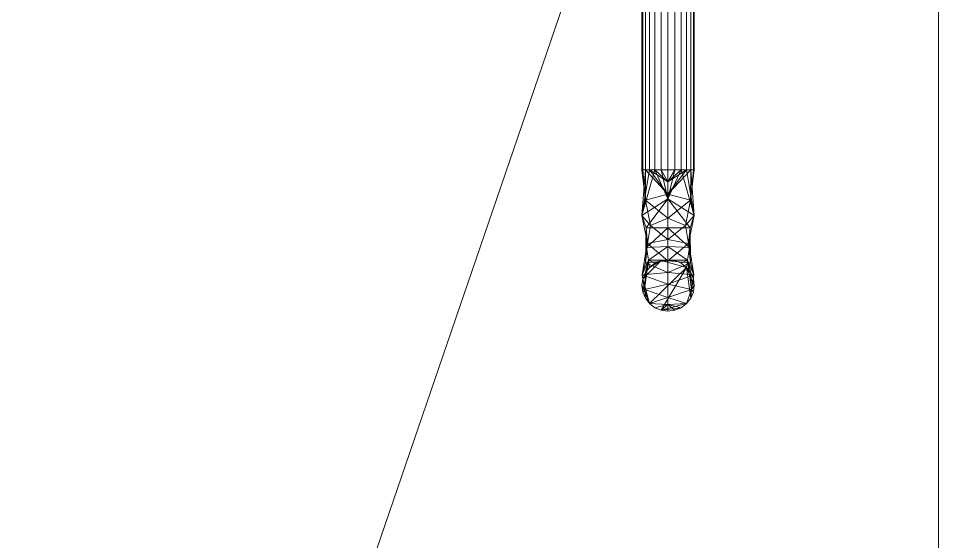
# Model space of a CAD drawing. Header units: millimetres. Extents: x -1743 to -800, y -1640 to -150.
# Drawn here: x -1009.6 to -870.3, y -751.7 to -672.5 of the extents above; entities that cross this region are included whole.
import ezdxf

# ---------------------------------------------------------------- set-up
doc = ezdxf.new("R2010")
doc.units = ezdxf.units.MM
doc.layers.add('A-FLOR', color=192, linetype='Continuous', lineweight=9)
doc.layers.add('I-FURN', color=30, linetype='Continuous', lineweight=9)

# ---------------------------------------------------------------- blocks, each defined once
blk = doc.blocks.new('Inspirone Wall Mounted Paper Holder - Stainless Steel-1266823-_3D_')
at = {"layer": 'I-FURN', "lineweight": 18, "transparency": 33554534}
mesh = blk.add_polyface(dxfattribs=at)
corners = [(75.41, -57.14, 40.98), (75.41, -57.28, 42), (75.41, -57.68, 42.96), (75.41, -58.31, 43.78), (75.41, -59.13, 44.41), (75.41, -60.09, 44.81), (75.41, -61.11, 44.94), (75.41, -62.14, 44.81), (75.41, -63.1, 44.41), (75.41, -63.92, 43.78), (75.41, -64.55, 42.96), (75.41, -64.95, 42), (75.41, -65.08, 40.98), (89.18, -60.21, 40.98), (96.81, -47.76, 40.98), (96.67, -47.73, 42), (96.29, -47.65, 42.96), (95.67, -47.52, 43.78), (94.86, -47.34, 44.41), (93.93, -47.15, 44.81), (92.92, -46.93, 44.94), (91.92, -46.72, 44.81), (90.98, -46.52, 44.41), (90.18, -46.35, 43.78), (89.56, -46.22, 42.96), (89.17, -46.13, 42), (89.04, -46.11, 40.98), (84.18, -54.04, 40.98), (82.75, -62.48, 40.98), (92.74, -54.4, 40.98), (79.08, -63.78, 40.98), (94.77, -51.08, 40.98), (77.25, -64.43, 40.98), (95.79, -49.42, 40.98), (82.32, -59.7, 44.94), (87.01, -49.43, 40.98), (91.31, -52.78, 44.89), (80.02, -62.62, 44.37), (93.55, -50.75, 44.54), (87.16, -53.55, 44.24), (89.52, -57.29, 44.39), (84.19, -56.3, 44.31), (79.8, -55.59, 40.98), (86.55, -60.29, 44.07), (85.96, -61.34, 40.98), (83.82, -62.28, 43.64), (89.1, -49.91, 43.92), (90.96, -57.3, 40.98)]
mesh.append_faces([[corners[k] for k in face] for face in [(9, 30, 8), (4, 34, 3), (28, 37, 30), (3, 34, 2), (30, 9, 32), (20, 38, 19), (2, 42, 1), (19, 38, 18), (31, 38, 29), (16, 33, 15), (33, 17, 31), (44, 45, 28)]], dxfattribs={"vtx0": -1, "vtx1": -1})
mesh.append_faces([[corners[k] for k in face] for face in [(41, 34, 43), (38, 31, 17), (8, 30, 37), (37, 45, 34), (37, 34, 4), (40, 43, 13), (45, 44, 43), (41, 43, 40), (42, 2, 34), (40, 36, 39), (47, 36, 40), (45, 43, 34), (29, 38, 36), (40, 39, 41), (28, 45, 37), (27, 41, 39), (41, 42, 34), (46, 39, 36), (46, 38, 22), (39, 46, 35), (36, 38, 46)]], dxfattribs={"vtx0": -1, "vtx1": -1, "vtx2": -1})
mesh.append_faces([[corners[k] for k in face] for face in [(37, 6, 7), (37, 4, 5), (41, 27, 42), (37, 5, 6), (38, 20, 21), (38, 21, 22), (33, 16, 17), (46, 22, 23), (46, 24, 25), (46, 23, 24), (37, 7, 8), (40, 13, 47)]], dxfattribs={"vtx0": -1, "vtx2": -1})
mesh.append_faces([[corners[k] for k in face] for face in [(0, 1, 42)]], dxfattribs={"vtx1": -1})
mesh.append_faces([[corners[k] for k in face] for face in [(9, 10, 32), (47, 29, 36), (10, 11, 32), (35, 27, 39), (17, 18, 38), (25, 26, 46), (26, 35, 46), (44, 13, 43)]], dxfattribs={"vtx1": -1, "vtx2": -1})
mesh.append_faces([[corners[k] for k in face] for face in [(11, 12, 32), (33, 14, 15)]], dxfattribs={"vtx2": -1})
mesh = blk.add_polyface(dxfattribs=at)
corners = [(75.41, -65.08, 40.98), (75.41, -64.95, 39.95), (75.41, -64.55, 38.99), (75.41, -63.92, 38.17), (75.41, -63.1, 37.54), (75.41, -62.14, 37.14), (75.41, -61.11, 37.01), (75.41, -60.09, 37.14), (75.41, -59.13, 37.54), (75.41, -58.31, 38.17), (75.41, -57.68, 38.99), (75.41, -57.28, 39.95), (75.41, -57.14, 40.98), (84.18, -54.04, 40.98), (89.04, -46.11, 40.98), (89.17, -46.13, 39.95), (89.56, -46.22, 38.99), (90.18, -46.35, 38.17), (90.98, -46.52, 37.54), (91.92, -46.72, 37.14), (92.92, -46.93, 37.01), (93.93, -47.15, 37.14), (94.86, -47.34, 37.54), (95.67, -47.52, 38.17), (96.29, -47.65, 38.99), (96.67, -47.73, 39.95), (96.81, -47.76, 40.98), (89.18, -60.21, 40.98), (92.74, -54.4, 40.98), (82.75, -62.48, 40.98), (94.77, -51.08, 40.98), (79.08, -63.78, 40.98), (95.79, -49.42, 40.98), (77.25, -64.43, 40.98), (82.32, -59.7, 37.01), (87.01, -49.43, 40.98), (91.31, -52.78, 37.06), (80.02, -62.62, 37.58), (93.55, -50.75, 37.41), (87.16, -53.55, 37.71), (89.52, -57.29, 37.56), (84.19, -56.3, 37.64), (79.8, -55.59, 40.98), (86.55, -60.29, 37.88), (85.96, -61.34, 40.98), (83.82, -62.28, 38.31), (89.1, -49.91, 38.03), (90.96, -57.3, 40.98)]
mesh.append_faces([[corners[k] for k in face] for face in [(35, 39, 13), (33, 3, 31), (2, 33, 1), (4, 31, 3), (5, 37, 4), (22, 38, 21), (17, 46, 16), (18, 46, 17), (10, 34, 9), (30, 23, 32), (19, 38, 18), (14, 46, 35), (31, 37, 29), (28, 38, 30), (47, 36, 28)]], dxfattribs={"vtx0": -1, "vtx1": -1})
mesh.append_faces([[corners[k] for k in face] for face in [(37, 8, 34), (45, 34, 43), (44, 45, 43), (41, 43, 34), (40, 41, 39), (40, 39, 36), (31, 4, 37), (34, 42, 41), (46, 18, 38), (40, 43, 41), (36, 38, 28), (35, 46, 39), (30, 38, 23), (38, 36, 46), (41, 13, 39), (36, 47, 40), (10, 42, 34), (43, 40, 27), (37, 34, 45), (37, 45, 29), (39, 46, 36)]], dxfattribs={"vtx0": -1, "vtx1": -1, "vtx2": -1})
mesh.append_faces([[corners[k] for k in face] for face in [(46, 15, 16), (34, 8, 9), (33, 2, 3), (42, 10, 11), (32, 24, 25), (38, 22, 23), (46, 14, 15), (43, 27, 44)]], dxfattribs={"vtx0": -1, "vtx2": -1})
mesh.append_faces([[corners[k] for k in face] for face in [(12, 42, 11)]], dxfattribs={"vtx1": -1})
mesh.append_faces([[corners[k] for k in face] for face in [(44, 29, 45), (5, 6, 37), (6, 7, 37), (7, 8, 37), (42, 13, 41), (19, 20, 38), (20, 21, 38), (23, 24, 32), (47, 27, 40)]], dxfattribs={"vtx1": -1, "vtx2": -1})
mesh.append_faces([[corners[k] for k in face] for face in [(33, 0, 1), (25, 26, 32)]], dxfattribs={"vtx2": -1})
mesh = blk.add_polyface(dxfattribs=at)
corners = [(96.81, -47.76, 40.98), (96.67, -47.73, 39.95), (96.29, -47.65, 38.99), (95.67, -47.52, 38.17), (94.86, -47.34, 37.54), (93.93, -47.15, 37.14), (92.92, -46.93, 37.01), (91.92, -46.72, 37.14), (90.98, -46.52, 37.54), (90.18, -46.35, 38.17), (89.56, -46.22, 38.99), (89.17, -46.13, 39.95), (89.04, -46.11, 40.98), (89.17, -46.13, 42), (89.56, -46.22, 42.96), (90.18, -46.35, 43.78), (90.98, -46.52, 44.41), (91.92, -46.72, 44.81), (92.92, -46.93, 44.94), (93.93, -47.15, 44.81), (94.86, -47.34, 44.41), (95.67, -47.52, 43.78), (96.29, -47.65, 42.96), (96.67, -47.73, 42)]
mesh.append_faces([[corners[k] for k in face] for face in [(9, 6, 7, 8), (15, 13, 14), (13, 11, 12)]], dxfattribs={"vtx0": -1})
mesh.append_faces([[corners[k] for k in face] for face in [(6, 9, 4, 5), (3, 23, 2)]], dxfattribs={"vtx0": -1, "vtx1": -1})
mesh.append_faces([[corners[k] for k in face] for face in [(21, 9, 13, 17)]], dxfattribs={"vtx0": -1, "vtx1": -1, "vtx2": -1, "vtx3": -1})
mesh.append_faces([[corners[k] for k in face] for face in [(9, 23, 3, 4)]], dxfattribs={"vtx0": -1, "vtx1": -1, "vtx3": -1})
mesh.append_faces([[corners[k] for k in face] for face in [(13, 9, 10, 11)]], dxfattribs={"vtx0": -1, "vtx3": -1})
mesh.append_faces([[corners[k] for k in face] for face in [(17, 18, 21)]], dxfattribs={"vtx1": -1, "vtx2": -1})
mesh.append_faces([[corners[k] for k in face] for face in [(0, 1, 2, 23)]], dxfattribs={"vtx2": -1})
mesh.append_faces([[corners[k] for k in face] for face in [(15, 16, 17, 13), (21, 22, 23, 9)]], dxfattribs={"vtx2": -1, "vtx3": -1})
mesh.append_faces([[corners[k] for k in face] for face in [(18, 19, 20, 21)]], dxfattribs={"vtx3": -1})
mesh = blk.add_polyface(dxfattribs=at)
corners = [(-53.19, -57.14, 40.98), (-53.19, -57.28, 42), (-53.19, -57.68, 42.96), (-53.19, -58.31, 43.78), (-53.19, -59.13, 44.41), (-53.19, -60.09, 44.81), (-53.19, -61.11, 44.94), (-53.19, -62.14, 44.81), (-53.19, -63.1, 44.41), (-53.19, -63.92, 43.78), (-53.19, -64.55, 42.96), (-53.19, -64.95, 42), (-53.19, -65.08, 40.98), (75.41, -65.08, 40.98), (75.41, -64.95, 42), (75.41, -64.55, 42.96), (75.41, -63.92, 43.78), (75.41, -63.1, 44.41), (75.41, -62.14, 44.81), (75.41, -61.11, 44.94), (75.41, -60.09, 44.81), (75.41, -59.13, 44.41), (75.41, -58.31, 43.78), (75.41, -57.68, 42.96), (75.41, -57.28, 42), (75.41, -57.14, 40.98)]
mesh.append_faces([[corners[k] for k in face] for face in [(8, 17, 18, 7), (9, 16, 17, 8)]], dxfattribs={"vtx0": -1, "vtx2": -1})
mesh.append_faces([[corners[k] for k in face] for face in [(14, 15, 10, 11), (15, 16, 9, 10), (6, 7, 18, 19), (21, 22, 3, 4), (20, 21, 4, 5), (23, 24, 1, 2), (22, 23, 2, 3), (19, 20, 5, 6)]], dxfattribs={"vtx1": -1, "vtx3": -1})
mesh.append_faces([[corners[k] for k in face] for face in [(12, 13, 14, 11)]], dxfattribs={"vtx2": -1})
mesh.append_faces([[corners[k] for k in face] for face in [(24, 25, 0, 1)]], dxfattribs={"vtx3": -1})
mesh = blk.add_polyface(dxfattribs=at)
corners = [(75.41, -65.08, 40.98), (-53.19, -65.08, 40.98), (-53.19, -64.95, 39.95), (-53.19, -64.55, 38.99), (-53.19, -63.92, 38.17), (-53.19, -63.1, 37.54), (-53.19, -62.14, 37.14), (-53.19, -61.11, 37.01), (-53.19, -60.09, 37.14), (-53.19, -59.13, 37.54), (-53.19, -58.31, 38.17), (-53.19, -57.68, 38.99), (-53.19, -57.28, 39.95), (-53.19, -57.14, 40.98), (75.41, -57.14, 40.98), (75.41, -57.28, 39.95), (75.41, -57.68, 38.99), (75.41, -58.31, 38.17), (75.41, -59.13, 37.54), (75.41, -60.09, 37.14), (75.41, -61.11, 37.01), (75.41, -62.14, 37.14), (75.41, -63.1, 37.54), (75.41, -63.92, 38.17), (75.41, -64.55, 38.99), (75.41, -64.95, 39.95)]
mesh.append_faces([[corners[k] for k in face] for face in [(12, 15, 16, 11), (11, 16, 17, 10), (20, 7, 8, 19), (21, 6, 7, 20)]], dxfattribs={"vtx0": -1, "vtx2": -1})
mesh.append_faces([[corners[k] for k in face] for face in [(18, 19, 8, 9), (17, 18, 9, 10), (22, 23, 4, 5), (21, 22, 5, 6), (24, 25, 2, 3), (23, 24, 3, 4)]], dxfattribs={"vtx1": -1, "vtx3": -1})
mesh.append_faces([[corners[k] for k in face] for face in [(13, 14, 15, 12)]], dxfattribs={"vtx2": -1})
mesh.append_faces([[corners[k] for k in face] for face in [(25, 0, 1, 2)]], dxfattribs={"vtx3": -1})

msp = doc.modelspace()

# ---------------------------------------------------------------- block references
at = {"layer": 'I-FURN', "lineweight": 18, "transparency": 33554534, "extrusion": (-1, 0, 0)}
msp.add_blockref('Inspirone Wall Mounted Paper Holder - Stainless Steel-1266823-_3D_', (620, 703.56, 870.28), dxfattribs=at)

# ---------------------------------------------------------------- meshes
at = {"layer": 'A-FLOR', "lineweight": 18, "transparency": 33554534}
mesh = msp.add_polyface(dxfattribs=at)
corners = [(-800.28, -300, 2365), (-800.28, -1640, 2365), (-1740, -1640, 2365), (-1740, -300, 2365), (-1307.64, -900, 2365), (-1306.36, -909.71, 2365), (-1302.62, -918.75, 2365), (-1296.66, -926.52, 2365), (-1288.89, -932.48, 2365), (-1279.85, -936.22, 2365), (-1270.14, -937.5, 2365), (-1260.43, -936.22, 2365), (-1251.39, -932.48, 2365), (-1243.62, -926.52, 2365), (-1237.66, -918.75, 2365), (-1233.92, -909.71, 2365), (-1232.64, -900, 2365), (-1233.92, -890.29, 2365), (-1237.66, -881.25, 2365), (-1243.62, -873.48, 2365), (-1251.39, -867.52, 2365), (-1260.43, -863.78, 2365), (-1270.14, -862.5, 2365), (-1279.85, -863.78, 2365), (-1288.89, -867.52, 2365), (-1296.66, -873.48, 2365), (-1302.62, -881.25, 2365), (-1306.36, -890.29, 2365), (-1455.17, -605, 2365), (-1625.17, -605, 2365), (-1625.17, -775, 2365), (-1455.17, -775, 2365), (-1045.22, -1015, 2365), (-1495.22, -1015, 2365), (-1495.22, -1465, 2365), (-1045.22, -1465, 2365)]
mesh.append_faces([[corners[k] for k in face] for face in [(23, 28, 22), (27, 31, 26), (15, 32, 14), (12, 32, 11), (7, 33, 6), (9, 33, 8), (5, 33, 4)]], dxfattribs={"vtx0": -1, "vtx1": -1})
mesh.append_faces([[corners[k] for k in face] for face in [(28, 21, 22), (32, 17, 18), (3, 29, 30, 2), (31, 27, 4), (35, 1, 2, 34), (1, 35, 32, 0), (32, 12, 13), (33, 9, 10, 32)]], dxfattribs={"vtx0": -1, "vtx2": -1})
mesh.append_faces([[corners[k] for k in face] for face in [(33, 30, 31, 4)]], dxfattribs={"vtx0": -1, "vtx2": -1, "vtx3": -1})
mesh.append_faces([[corners[k] for k in face] for face in [(19, 20, 0), (25, 26, 31), (24, 25, 31), (15, 16, 32), (13, 14, 32), (10, 11, 32), (16, 17, 32), (7, 8, 33), (5, 6, 33)]], dxfattribs={"vtx1": -1, "vtx2": -1})
mesh.append_faces([[corners[k] for k in face] for face in [(20, 21, 28, 0), (18, 19, 0, 32), (33, 34, 2, 30)]], dxfattribs={"vtx1": -1, "vtx2": -1, "vtx3": -1})
mesh.append_faces([[corners[k] for k in face] for face in [(23, 24, 31, 28), (28, 29, 3, 0)]], dxfattribs={"vtx1": -1, "vtx3": -1})
mesh = msp.add_polyface(dxfattribs=at)
corners = [(-800.28, -300, 2425), (-1740, -300, 2425), (-1740, -1640, 2425), (-800.28, -1640, 2425), (-1307.64, -900, 2425), (-1306.36, -890.29, 2425), (-1302.62, -881.25, 2425), (-1296.66, -873.48, 2425), (-1288.89, -867.52, 2425), (-1279.85, -863.78, 2425), (-1270.14, -862.5, 2425), (-1260.43, -863.78, 2425), (-1251.39, -867.52, 2425), (-1243.62, -873.48, 2425), (-1237.66, -881.25, 2425), (-1233.92, -890.29, 2425), (-1232.64, -900, 2425), (-1233.92, -909.71, 2425), (-1237.66, -918.75, 2425), (-1243.62, -926.52, 2425), (-1251.39, -932.48, 2425), (-1260.43, -936.22, 2425), (-1270.14, -937.5, 2425), (-1279.85, -936.22, 2425), (-1288.89, -932.48, 2425), (-1296.66, -926.52, 2425), (-1302.62, -918.75, 2425), (-1306.36, -909.71, 2425), (-1455.17, -605, 2425), (-1455.17, -775, 2425), (-1625.17, -775, 2425), (-1625.17, -605, 2425), (-1045.22, -1015, 2425), (-1045.22, -1465, 2425), (-1495.22, -1465, 2425), (-1495.22, -1015, 2425)]
mesh.append_faces([[corners[k] for k in face] for face in [(21, 32, 20), (14, 0, 13), (12, 28, 11), (6, 29, 5)]], dxfattribs={"vtx0": -1, "vtx1": -1})
mesh.append_faces([[corners[k] for k in face] for face in [(22, 35, 32, 21), (32, 15, 16), (35, 22, 23), (35, 27, 4), (29, 8, 9), (29, 7, 8), (1, 31, 28, 0)]], dxfattribs={"vtx0": -1, "vtx2": -1})
mesh.append_faces([[corners[k] for k in face] for face in [(2, 34, 35, 30)]], dxfattribs={"vtx0": -1, "vtx2": -1, "vtx3": -1})
mesh.append_faces([[corners[k] for k in face] for face in [(16, 17, 32), (19, 20, 32), (18, 19, 32), (17, 18, 32), (23, 24, 35), (26, 27, 35), (25, 26, 35), (24, 25, 35), (10, 11, 28), (6, 7, 29), (4, 5, 29)]], dxfattribs={"vtx1": -1, "vtx2": -1})
mesh.append_faces([[corners[k] for k in face] for face in [(14, 15, 32, 0), (12, 13, 0, 28), (29, 30, 35, 4)]], dxfattribs={"vtx1": -1, "vtx2": -1, "vtx3": -1})
mesh.append_faces([[corners[k] for k in face] for face in [(2, 3, 33, 34), (32, 33, 3, 0), (9, 10, 28, 29), (30, 31, 1, 2)]], dxfattribs={"vtx1": -1, "vtx3": -1})
mesh = msp.add_polyface(dxfattribs=at)
corners = [(-1690, -350, -115), (-850.28, -350, -115), (-850.28, -1590, -115), (-1690, -1590, -115)]
mesh.append_faces([[corners[k] for k in face] for face in [(3, 0, 1, 2)]])
mesh = msp.add_polyface(dxfattribs=at)
corners = [(-1690, -350, -45), (-1690, -1590, -45), (-850.28, -1590, -45), (-850.28, -350, -45)]
mesh.append_faces([[corners[k] for k in face] for face in [(1, 2, 3, 0)]])
mesh = msp.add_polyface(dxfattribs=at)
corners = [(-1670, -370, -45), (-870.28, -370, -45), (-870.28, -920, -45), (-825.28, -920, -45), (-825.28, -1570, -45), (-870.28, -1570, -45), (-1670, -1570, -45)]
mesh.append_faces([[corners[k] for k in face] for face in [(2, 6, 0, 1)]], dxfattribs={"vtx0": -1})
mesh.append_faces([[corners[k] for k in face] for face in [(4, 5, 3)]], dxfattribs={"vtx1": -1})
mesh.append_faces([[corners[k] for k in face] for face in [(5, 6, 2, 3)]], dxfattribs={"vtx1": -1, "vtx3": -1})
mesh = msp.add_polyface(dxfattribs=at)
corners = [(-1670, -370, -25), (-1670, -1570, -25), (-870.28, -1570, -25), (-825.28, -1570, -25), (-825.28, -920, -25), (-870.28, -920, -25), (-870.28, -370, -25)]
mesh.append_faces([[corners[k] for k in face] for face in [(6, 0, 5)]], dxfattribs={"vtx1": -1})
mesh.append_faces([[corners[k] for k in face] for face in [(1, 2, 5, 0)]], dxfattribs={"vtx1": -1, "vtx2": -1})
mesh.append_faces([[corners[k] for k in face] for face in [(2, 3, 4, 5)]], dxfattribs={"vtx3": -1})

doc.saveas('drawing.dxf')
